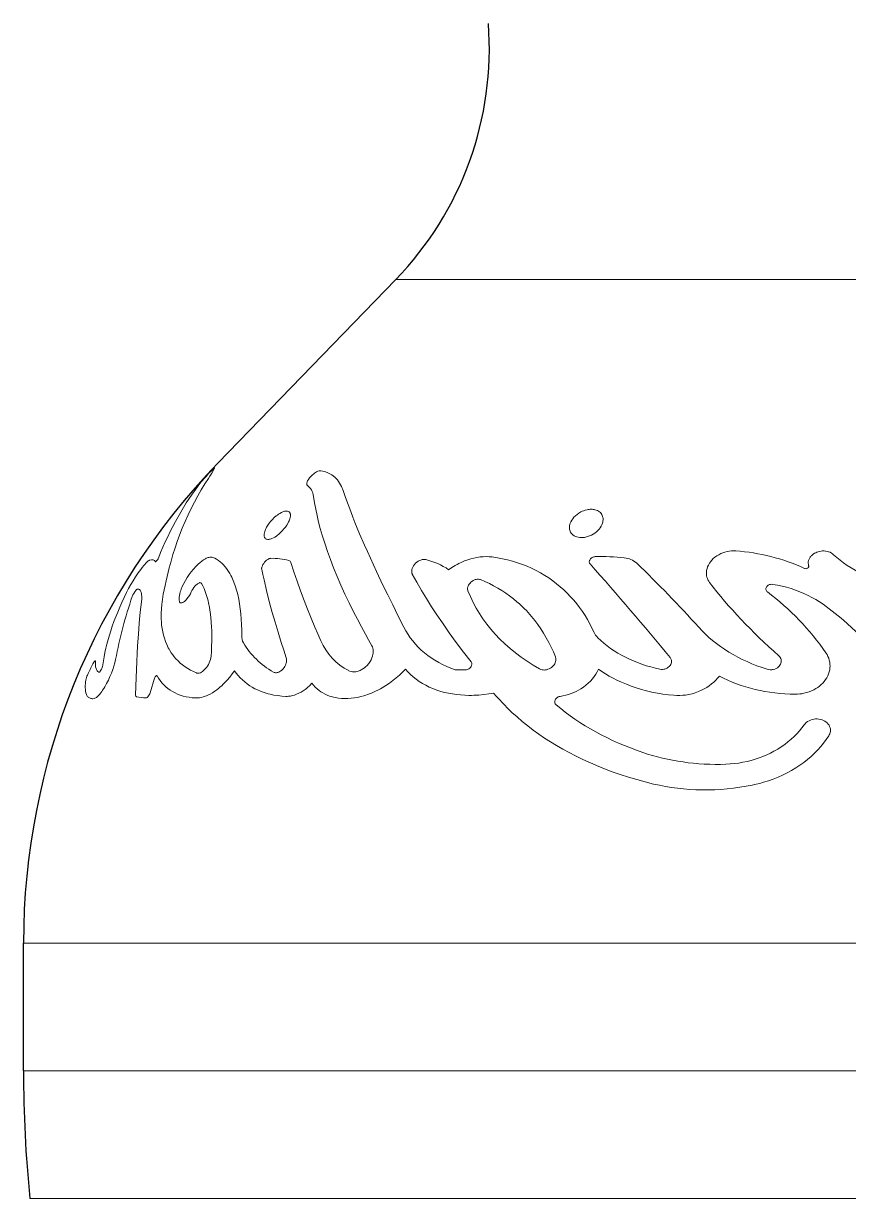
# Model space of a CAD drawing. Extents: x -235 to 974, y -300 to 522.
# Drawn here: x 786.1 to 818.4, y 133.17 to 179.17 of the extents above; entities that cross this region are included whole.
import ezdxf

# ---------------------------------------------------------------- set-up
doc = ezdxf.new("R2010")
doc.units = 0
doc.header["$LTSCALE"] = 7
doc.header["$MEASUREMENT"] = 0
doc.layers.add('3', color=3, linetype='CONTINUOUS', lineweight=30)
doc.layers.add('8', color=251, linetype='CONTINUOUS', lineweight=15)

msp = doc.modelspace()

# ---------------------------------------------------------------- linework, layer by layer
at = {"layer": '3'}
for p, q in [((800.6763, 169.1423), (793.7156, 161.96)), ((786.1041, 138.1695), (786.1041, 143.1695))]:
    msp.add_line(p, q, dxfattribs=at)
for centre, radius, start, end in [((791.3411, 178.1896), 13, 315.89735, 4.32284), ((813.1041, 143.1695), 27, 135.89735, 180), ((836.2291, 138.1695), 50.125, 180, 185.72481)]:
    msp.add_arc(centre, radius, start, end, dxfattribs=at)
at = {"layer": '8', "lineweight": 13}
for p, q in [((839.4067, 169.1423), (800.6763, 169.1423)), ((856.5041, 143.1695), (786.1041, 143.1695)), ((856.5041, 138.1695), (786.1041, 138.1695)), ((856.2541, 133.1695), (786.3541, 133.1695))]:
    msp.add_line(p, q, dxfattribs=at)
at = {"layer": '8', "lineweight": 13, "ltscale": 0.010202}
msp.add_line((803.417, 153.868), (803.0089, 153.868), dxfattribs=at)
at = {"layer": '8', "lineweight": 13, "ltscale": 0.014746}
msp.add_line((791.0599, 152.9719), (791.2302, 153.5366), dxfattribs=at)
at = {"layer": '8', "lineweight": 13}
for points in [[(793.5785, 161.7655), (793.5789, 161.767), (793.5788, 161.7675), (793.5786, 161.7677), (793.5783, 161.7679), (793.5774, 161.7679), (793.5746, 161.7666), (793.5647, 161.7593), (793.5325, 161.7307), (793.4766, 161.6762), (793.352, 161.5473), (793.2645, 161.4531), (793.1802, 161.3595), (793.0985, 161.265), (793.0652, 161.2242)], [(793.2083, 161.1445), (793.3425, 161.3554), (793.4007, 161.4485), (793.4756, 161.5717), (793.523, 161.6535), (793.5576, 161.7182), (793.5701, 161.7446), (793.5785, 161.7655)], [(797.7457, 161.6611), (797.7158, 161.6623), (797.6947, 161.6596), (797.6726, 161.6546), (797.6271, 161.6387), (797.5799, 161.616), (797.5337, 161.5887), (797.5005, 161.5662), (797.4682, 161.5422), (797.4069, 161.4904), (797.3506, 161.4349), (797.3005, 161.3771), (797.2604, 161.3223), (797.2276, 161.2671), (797.2141, 161.239), (797.2033, 161.2113), (797.196, 161.186), (797.1919, 161.1616), (797.1912, 161.1461), (797.1925, 161.1313), (797.1973, 161.1132), (797.2061, 161.0976), (797.219, 161.0854)], [(791.5753, 156.8226), (791.6457, 157.1718), (791.6838, 157.3459), (791.7237, 157.5185), (791.7645, 157.6866), (791.8071, 157.8533), (791.8795, 158.1194), (791.9565, 158.3816), (792.038, 158.6398), (792.1242, 158.8941), (792.215, 159.1442), (792.3197, 159.4129), (792.43, 159.6765), (792.5458, 159.9348), (792.6672, 160.1879), (792.7942, 160.4354), (792.9268, 160.6774), (793.0648, 160.9138), (793.2083, 161.1445)], [(797.4565, 160.6519), (797.4956, 160.4056), (797.5419, 160.1565), (797.5954, 159.9047), (797.6559, 159.6503), (797.7235, 159.3932), (797.7978, 159.1336), (797.8457, 158.9766), (797.8959, 158.8188), (798.0035, 158.5007), (798.1203, 158.1793), (798.246, 157.8548), (798.3845, 157.5178), (798.5319, 157.1778), (798.6881, 156.8348), (798.8526, 156.4891), (799.0253, 156.1407), (799.1752, 155.8483), (799.3304, 155.5543), (799.4907, 155.2586), (799.6142, 155.0358), (799.7405, 154.8121)], [(800.9974, 155.5319), (800.775, 155.9719), (800.5581, 156.4061), (800.3644, 156.7991), (800.176, 157.187), (799.9232, 157.7185), (799.6824, 158.2391), (799.5669, 158.4952), (799.4548, 158.7482), (799.262, 159.1962), (799.0814, 159.634), (798.9959, 159.8489), (798.9136, 160.0612), (798.8092, 160.3399), (798.711, 160.6137), (798.6191, 160.8824)], [(796.4111, 159.5329), (796.4596, 159.6151), (796.4818, 159.6582), (796.5016, 159.7014), (796.5174, 159.7408), (796.5308, 159.7798), (796.5449, 159.8334), (796.553, 159.8851), (796.5545, 159.9099), (796.5542, 159.9339), (796.5518, 159.9565), (796.5474, 159.978), (796.5411, 159.9973), (796.5327, 160.0152), (796.5176, 160.0368), (796.4983, 160.0547), (796.4748, 160.0685), (796.4452, 160.0784), (796.4119, 160.0827), (796.3755, 160.0817), (796.3486, 160.078), (796.3208, 160.0719), (796.2884, 160.0624), (796.2556, 160.0504), (796.1978, 160.0242), (796.1402, 159.9924), (796.0834, 159.9559), (796.0417, 159.9259), (796.0008, 159.8942), (795.9226, 159.8265), (795.8514, 159.7565), (795.7856, 159.6835), (795.7258, 159.6088), (795.6723, 159.5329)], [(808.7677, 159.6028), (808.7803, 159.6482), (808.7887, 159.6938), (808.7926, 159.7392), (808.7927, 159.7685), (808.7908, 159.7975), (808.785, 159.8357), (808.7754, 159.8731), (808.7619, 159.9095), (808.7419, 159.9488), (808.7167, 159.9859), (808.6864, 160.0204), (808.6509, 160.0517), (808.6124, 160.0784), (808.5695, 160.1013), (808.5229, 160.1202), (808.473, 160.1348), (808.4382, 160.142), (808.4024, 160.1471), (808.3656, 160.1503), (808.3283, 160.1514), (808.2902, 160.1505), (808.252, 160.1477), (808.2111, 160.1425), (808.1704, 160.1353), (808.0925, 160.1158), (808.0343, 160.0963), (807.9777, 160.0732), (807.9231, 160.0467), (807.8837, 160.0249), (807.8455, 160.0016), (807.7736, 159.9507), (807.7083, 159.8949), (807.6545, 159.8403), (807.6071, 159.7832), (807.5667, 159.7242), (807.5335, 159.664), (807.5078, 159.6028)], [(795.6723, 159.5329), (795.6221, 159.4504), (795.5994, 159.4075), (795.579, 159.3645), (795.5622, 159.3239), (795.5479, 159.2835), (795.533, 159.2289), (795.5243, 159.176), (795.5226, 159.1505), (795.5229, 159.1258), (795.5252, 159.103), (795.5295, 159.0812), (795.5361, 159.0608), (795.5449, 159.042), (795.5605, 159.0196), (795.5805, 159.0011), (795.6047, 158.9868), (795.6353, 158.9766), (795.6698, 158.9722), (795.7073, 158.9733), (795.7356, 158.9774), (795.7648, 158.984), (795.7973, 158.9938), (795.8302, 159.0061), (795.8889, 159.0333), (795.9472, 159.0662), (796.0043, 159.1038), (796.0462, 159.1346), (796.0871, 159.1671), (796.1653, 159.2367), (796.2356, 159.3077), (796.3004, 159.3815), (796.359, 159.4568), (796.4111, 159.5329)], [(807.5078, 159.6028), (807.4937, 159.5574), (807.4839, 159.5118), (807.4785, 159.466), (807.4775, 159.4364), (807.4786, 159.407), (807.4834, 159.3681), (807.4921, 159.3299), (807.5049, 159.2927), (807.5244, 159.2524), (807.5493, 159.2143), (807.5797, 159.1788), (807.6154, 159.1465), (807.6595, 159.116), (807.7091, 159.0903), (807.7635, 159.0698), (807.822, 159.0551), (807.8835, 159.0462), (807.9473, 159.0432), (807.9872, 159.0442), (808.0273, 159.0474), (808.0684, 159.0527), (808.1093, 159.0602), (808.1891, 159.0806), (808.2641, 159.1069), (808.3361, 159.1392), (808.4043, 159.1767), (808.4701, 159.2201), (808.531, 159.2677), (808.5863, 159.3187), (808.6358, 159.3726), (808.6789, 159.4285), (808.7154, 159.4858), (808.745, 159.544), (808.7677, 159.6028)], [(793.5144, 158.2676), (793.481, 158.2774), (793.4434, 158.2809), (793.4026, 158.2781), (793.3598, 158.2694), (793.3291, 158.2601), (793.2977, 158.2484), (793.2613, 158.2322), (793.2245, 158.2135), (793.1554, 158.1722), (793.0851, 158.123), (793.0159, 158.0681), (792.9483, 158.0087), (792.8989, 157.9618), (792.8507, 157.9131), (792.7578, 157.8111), (792.67, 157.7045), (792.5878, 157.5942), (792.5113, 157.4812), (792.441, 157.366), (792.3773, 157.2494), (792.3209, 157.1319), (792.2764, 157.0236), (792.2571, 156.9697), (792.2399, 156.916), (792.2208, 156.8452), (792.2065, 156.7758), (792.1976, 156.7087), (792.195, 156.6448), (792.1964, 156.6125), (792.2, 156.5815), (792.2049, 156.5556), (792.2117, 156.5311)], [(794.6485, 155.2049), (794.6479, 155.4235), (794.642, 155.6389), (794.6307, 155.8508), (794.6137, 156.0586), (794.592, 156.2539), (794.5647, 156.4444), (794.5317, 156.6298), (794.4926, 156.8098), (794.47, 156.9005), (794.4456, 156.9895), (794.4212, 157.0713), (794.3953, 157.1514), (794.3442, 157.2923), (794.2877, 157.4272), (794.2573, 157.4922), (794.2255, 157.5555), (794.1809, 157.637), (794.1336, 157.7152), (794.0837, 157.7898), (794.0156, 157.8801), (793.9791, 157.9237), (793.9415, 157.9655), (793.9043, 158.0038), (793.8661, 158.0403), (793.8013, 158.0961), (793.7337, 158.1469), (793.6633, 158.1925), (793.5902, 158.2328), (793.5144, 158.2676)], [(804.452, 158.2853), (804.3372, 158.2962), (804.2199, 158.2997), (804.1011, 158.296), (803.9792, 158.285), (803.8575, 158.267), (803.7365, 158.2424), (803.6142, 158.2107), (803.4934, 158.1728), (803.3747, 158.1293), (803.2583, 158.0804), (803.1447, 158.0265), (803.0761, 157.991), (803.0086, 157.9538), (802.941, 157.9141), (802.8747, 157.8729), (802.7477, 157.7872)], [(808.438, 155.333), (808.3591, 155.5022), (808.2741, 155.6688), (808.1829, 155.8326), (808.0857, 155.9933), (807.9825, 156.1507), (807.8762, 156.3006), (807.7641, 156.4469), (807.6464, 156.5894), (807.523, 156.728), (807.394, 156.8624), (807.2593, 156.9924), (807.119, 157.1178), (806.9731, 157.2384), (806.8234, 157.3527), (806.6683, 157.4618), (806.508, 157.5655), (806.3426, 157.6636), (806.1722, 157.7558), (805.9971, 157.8418), (805.8174, 157.9215), (805.6333, 157.9946), (805.4451, 158.0609), (805.253, 158.1202), (805.0574, 158.1725), (804.8584, 158.2175), (804.6565, 158.2551), (804.452, 158.2853)], [(808.4886, 158.2968), (808.4608, 158.2943), (808.4333, 158.2886), (808.3966, 158.2758), (808.3626, 158.2582), (808.3323, 158.2369), (808.3067, 158.213), (808.2816, 158.1807), (808.2714, 158.163), (808.2634, 158.1448), (808.2579, 158.1276), (808.2544, 158.1103), (808.2532, 158.084), (808.2573, 158.058), (808.267, 158.0334), (808.2825, 158.0112)], [(813.9856, 158.5247), (813.9006, 158.5279), (813.8151, 158.5246), (813.73, 158.5149), (813.6461, 158.4993), (813.5641, 158.4778), (813.4848, 158.4511), (813.3999, 158.4154), (813.3193, 158.3739), (813.2438, 158.3274), (813.1737, 158.2764), (813.1095, 158.2212), (813.0514, 158.1625), (812.9996, 158.1006), (812.9545, 158.0359), (812.9163, 157.969), (812.8854, 157.9004), (812.862, 157.8304), (812.8462, 157.7596), (812.8384, 157.6896), (812.8375, 157.6541), (812.8385, 157.6188), (812.8415, 157.5845), (812.8465, 157.5503), (812.8587, 157.4958), (812.8762, 157.4422), (812.8991, 157.3901), (812.9272, 157.3395), (812.9607, 157.2909)], [(817.8177, 158.3734), (817.7767, 158.4084), (817.7304, 158.4396), (817.679, 158.4664), (817.6229, 158.4884), (817.5631, 158.505), (817.5055, 158.5152), (817.4463, 158.5201), (817.3864, 158.5197), (817.3282, 158.5144), (817.2707, 158.5043), (817.2152, 158.4899), (817.1653, 158.4726), (817.1178, 158.4516), (817.0734, 158.4278), (817.0159, 158.3895), (816.9651, 158.3463), (816.9423, 158.3231), (816.9213, 158.2989), (816.9025, 158.2742), (816.8856, 158.2488), (816.859, 158.1986), (816.8398, 158.1467), (816.8283, 158.094), (816.8246, 158.0409), (816.8287, 157.9881), (816.8338, 157.962), (816.8408, 157.9361)], [(821.5975, 157.1784), (821.388, 157.1659), (821.1778, 157.1611), (820.9675, 157.164), (820.7578, 157.1746), (820.5492, 157.1929), (820.3422, 157.2188), (820.1376, 157.2522), (819.9358, 157.2931), (819.7374, 157.3412), (819.5428, 157.3963), (819.3527, 157.4584), (819.1675, 157.5272), (819.0769, 157.564), (818.9877, 157.6024), (818.8188, 157.6813), (818.6558, 157.7657), (818.4991, 157.8554), (818.3488, 157.9501), (818.2054, 158.0495), (818.0689, 158.1534), (817.9396, 158.2615), (817.8177, 158.3734)], [(791.0521, 158.165), (791.0386, 158.1595), (791.0236, 158.1513), (790.9901, 158.1274), (790.9463, 158.089), (790.899, 158.0416), (790.8567, 157.9953), (790.8135, 157.9452), (790.7559, 157.8745), (790.6987, 157.8005), (790.5946, 157.6573), (790.4933, 157.5083), (790.3959, 157.3559), (790.3034, 157.2018), (790.2169, 157.0477), (790.1383, 156.8957)], [(791.3854, 158.2373), (791.3761, 158.2175), (791.3506, 158.1748), (791.3279, 158.1432), (791.3037, 158.115), (791.2868, 158.1001), (791.2797, 158.0964), (791.2767, 158.0961), (791.2743, 158.0976)], [(795.7824, 158.2314), (795.7637, 158.2296), (795.7445, 158.2254), (795.7249, 158.2189), (795.7054, 158.2107), (795.667, 158.1896), (795.6214, 158.1567), (795.5796, 158.1191), (795.5419, 158.0782), (795.5084, 158.0347), (795.4796, 157.9895), (795.4561, 157.9432), (795.445, 157.9156), (795.4363, 157.8882), (795.431, 157.8648), (795.4278, 157.8418), (795.4272, 157.818), (795.43, 157.7955)], [(795.43, 157.7955), (795.4737, 157.5923), (795.5199, 157.3871), (795.6193, 156.971), (795.7278, 156.5475), (795.845, 156.1171), (795.9561, 155.7289), (796.0733, 155.3356), (796.1964, 154.9373), (796.2924, 154.6356), (796.3914, 154.3313)], [(797.7399, 155.0066), (797.6237, 155.2735), (797.5105, 155.5385), (797.3644, 155.8888), (797.224, 156.2356), (797.0897, 156.5785), (796.9462, 156.9596), (796.8111, 157.3354), (796.6847, 157.7057), (796.5674, 158.0704)], [(801.8561, 158.1817), (801.8335, 158.1861), (801.8099, 158.1886), (801.7609, 158.1879), (801.7085, 158.1792), (801.6566, 158.1637), (801.6074, 158.1426), (801.5608, 158.117), (801.5059, 158.079), (801.4562, 158.0361), (801.4123, 157.9891), (801.3747, 157.939), (801.344, 157.8868), (801.3208, 157.8332), (801.3076, 157.7879), (801.3008, 157.7429), (801.3008, 157.699), (801.3037, 157.6772), (801.3087, 157.6561), (801.3154, 157.6365), (801.3242, 157.6178)], [(816.8408, 157.9361), (816.8438, 157.9191), (816.8422, 157.9016), (816.8363, 157.8846), (816.8255, 157.8677), (816.8101, 157.8526), (816.791, 157.8402), (816.7658, 157.8305), (816.7381, 157.8262), (816.7094, 157.828), (816.6833, 157.8362)], [(801.3242, 157.6178), (801.5017, 157.2973), (801.6873, 156.9769), (801.8808, 156.6569), (802.0819, 156.3374), (802.2902, 156.0183), (802.5053, 155.6997), (802.6376, 155.5089), (802.7722, 155.3183), (803.048, 154.9379), (803.3323, 154.5585), (803.6246, 154.1802)], [(803.9936, 157.3978), (803.9553, 157.4091), (803.9137, 157.4143), (803.8669, 157.4128), (803.8196, 157.4048), (803.7904, 157.3967), (803.7619, 157.3865), (803.7333, 157.3739), (803.706, 157.3596), (803.6564, 157.3271), (803.6185, 157.2957), (803.5848, 157.2613), (803.5556, 157.2247), (803.5312, 157.1863), (803.5119, 157.1467), (803.5029, 157.122), (803.4959, 157.0972), (803.4915, 157.0742), (803.489, 157.0513), (803.4891, 157.02), (803.4934, 156.9895), (803.5022, 156.9601)], [(806.9253, 154.3739), (806.8471, 154.5659), (806.7621, 154.7549), (806.6703, 154.9408), (806.5717, 155.1234), (806.4662, 155.3024), (806.3539, 155.4776), (806.2398, 155.6417), (806.1193, 155.8019), (805.9925, 155.9579), (805.8592, 156.1095), (805.7902, 156.1835), (805.7197, 156.2563), (805.6231, 156.3514), (805.5238, 156.4443), (805.4217, 156.5347), (805.2813, 156.6513), (805.1361, 156.7632), (804.9862, 156.8703), (804.8317, 156.9722), (804.6726, 157.0688), (804.5091, 157.1598), (804.3414, 157.2451), (804.1695, 157.3245), (803.9936, 157.3978)], [(790.3639, 156.7408), (790.3752, 156.7695), (790.389, 156.7994), (790.4216, 156.8602), (790.4591, 156.92), (790.5005, 156.976), (790.5273, 157.0059), (790.5402, 157.0175), (790.5491, 157.0239), (790.5569, 157.0277), (790.5607, 157.0285)], [(790.5607, 157.0285), (790.5931, 157.0274), (790.6223, 157.0194), (790.648, 157.0047), (790.6703, 156.9834), (790.6872, 156.9592), (790.7013, 156.9303), (790.7127, 156.897), (790.7195, 156.8693), (790.7248, 156.8395), (790.73, 156.7948), (790.7326, 156.7467), (790.7328, 156.6951), (790.7307, 156.6404), (790.7202, 156.5239)], [(792.2117, 156.5311), (792.2163, 156.5195), (792.2224, 156.5093), (792.23, 156.5005), (792.239, 156.4936), (792.2543, 156.4871), (792.2723, 156.4848), (792.2922, 156.4867), (792.308, 156.4906), (792.3241, 156.4966), (792.3446, 156.5064), (792.365, 156.5183), (792.4053, 156.5473), (792.4446, 156.582), (792.4733, 156.6108), (792.5008, 156.6415), (792.5522, 156.7067), (792.598, 156.775), (792.6373, 156.8445), (792.6696, 156.914)], [(792.6696, 156.914), (792.6962, 156.9711), (792.729, 157.0284), (792.7674, 157.0851), (792.8105, 157.1393), (792.8584, 157.1897), (792.8837, 157.2126), (792.9096, 157.2331), (792.9358, 157.2508), (792.9621, 157.265), (792.9885, 157.2751), (793.0136, 157.2796), (793.0359, 157.2776), (793.0461, 157.2738), (793.0551, 157.2682), (793.0627, 157.2609), (793.0689, 157.2522)], [(793.0689, 157.2522), (793.1229, 157.153), (793.1726, 157.0477), (793.218, 156.9366), (793.2592, 156.8201), (793.2844, 156.7399), (793.3078, 156.6577), (793.3298, 156.5727), (793.35, 156.4859), (793.3855, 156.3076), (793.4147, 156.1229), (793.4379, 155.9326), (793.4555, 155.7374), (793.4675, 155.5376), (793.4724, 155.4108), (793.4753, 155.2826), (793.4753, 155.0223), (793.4679, 154.7572), (793.459, 154.5783), (793.4471, 154.3976)], [(815.2279, 156.914), (815.2046, 156.9355), (815.1868, 156.9599), (815.1749, 156.9863), (815.1687, 157.0159), (815.1692, 157.0464), (815.1763, 157.0766), (815.1897, 157.1056), (815.2077, 157.131), (815.2305, 157.1544), (815.2576, 157.175), (815.2822, 157.1889), (815.3092, 157.2004), (815.3504, 157.2114), (815.3936, 157.216), (815.4361, 157.2132)], [(815.4361, 157.2132), (815.6198, 157.1812), (815.8011, 157.1427), (815.9795, 157.0978), (816.1548, 157.0466), (816.3265, 156.9892), (816.4944, 156.926), (816.6581, 156.857), (816.8175, 156.7825), (816.9722, 156.7026), (817.1221, 156.6175), (817.2669, 156.5276), (817.4065, 156.4331)], [(790.7202, 156.5239), (790.6757, 156.1189), (790.6363, 155.6974), (790.6017, 155.2608), (790.5718, 154.8104), (790.5543, 154.503), (790.5386, 154.1902), (790.5125, 153.5499), (790.4927, 152.8916)], [(792.8731, 153.7438), (792.7552, 153.7966), (792.6421, 153.8544), (792.534, 153.9169), (792.4311, 153.9842), (792.3334, 154.0561), (792.2411, 154.1325), (792.1542, 154.2131), (792.0728, 154.2979), (792.0074, 154.3738), (791.946, 154.4524), (791.8888, 154.5338), (791.8355, 154.6178), (791.8023, 154.675), (791.7709, 154.7333), (791.7411, 154.7929), (791.7131, 154.8535), (791.6624, 154.9772), (791.6202, 155.0996), (791.5842, 155.2251), (791.5544, 155.3534), (791.5306, 155.4843), (791.5126, 155.6176), (791.5004, 155.7531), (791.4957, 155.8353), (791.493, 155.9183), (791.4934, 156.086), (791.5012, 156.2559), (791.5162, 156.4278), (791.5275, 156.5239), (791.5409, 156.6204), (791.557, 156.7213), (791.5753, 156.8226)], [(799.7405, 154.8121), (799.7627, 154.7663), (799.779, 154.7179), (799.7898, 154.6676), (799.7953, 154.6158), (799.7961, 154.5815), (799.7949, 154.5469), (799.7914, 154.5106), (799.7859, 154.4742), (799.7692, 154.403), (799.7442, 154.3298), (799.7115, 154.2577), (799.6716, 154.1875), (799.6248, 154.1199), (799.5976, 154.0858), (799.5686, 154.0526), (799.5385, 154.0213), (799.5066, 153.9911), (799.4489, 153.9431), (799.3864, 153.8994), (799.3197, 153.8612), (799.2838, 153.844), (799.2471, 153.8288), (799.212, 153.8163), (799.1765, 153.8059), (799.1138, 153.7929), (799.0509, 153.787), (799.0197, 153.7869), (798.9889, 153.7888), (798.9347, 153.7973), (798.8834, 153.8124), (798.8366, 153.8334)], [(788.9191, 154.2029), (788.918, 154.218), (788.9156, 154.2224), (788.9117, 154.2242), (788.9083, 154.2237), (788.9002, 154.2189), (788.8903, 154.2092), (788.8686, 154.1805), (788.8456, 154.1429), (788.8239, 154.1023)], [(788.8732, 152.7428), (788.9012, 152.7513), (788.9311, 152.7664), (788.9622, 152.7874), (788.9896, 152.8097), (789.0174, 152.8353), (789.0732, 152.8947), (789.1284, 152.9626), (789.1653, 153.0127), (789.2016, 153.0651), (789.2437, 153.1301), (789.2846, 153.1973), (789.3579, 153.328), (789.4263, 153.4625), (789.4895, 153.5992), (789.5471, 153.7368), (789.5988, 153.8745), (789.6441, 154.0113), (789.682, 154.1458), (789.6977, 154.2116), (789.7109, 154.276)], [(793.4471, 154.3976), (793.4388, 154.3337), (793.4238, 154.2688), (793.4028, 154.2037), (793.3761, 154.139), (793.3441, 154.0752), (793.3069, 154.013), (793.2647, 153.9533), (793.2195, 153.899), (793.17, 153.849), (793.1437, 153.8261), (793.1165, 153.8049), (793.0748, 153.7773), (793.0313, 153.7551), (792.9871, 153.7398), (792.9652, 153.7351), (792.9437, 153.7327), (792.9249, 153.7326), (792.9068, 153.7344), (792.8894, 153.7382), (792.8731, 153.7438)], [(796.3914, 154.3313), (796.4003, 154.2952), (796.4043, 154.2574), (796.4039, 154.2185), (796.401, 154.1898), (796.396, 154.161), (796.3886, 154.1301), (796.379, 154.0993), (796.359, 154.0495), (796.3338, 154.0008), (796.3036, 153.9537), (796.2686, 153.9089), (796.2291, 153.8672), (796.2044, 153.845), (796.1783, 153.8244), (796.1414, 153.7998), (796.102, 153.7792), (796.0606, 153.7633), (796.0362, 153.7569), (796.0118, 153.7527), (795.9889, 153.751), (795.9667, 153.7516), (795.9404, 153.7556), (795.9158, 153.7631), (795.8933, 153.7739)], [(803.6246, 154.1802), (803.6398, 154.1556), (803.6494, 154.1284), (803.6534, 154.0999), (803.6522, 154.071), (803.6487, 154.0515), (803.6431, 154.0321), (803.6352, 154.0125), (803.6253, 153.9934), (803.6002, 153.9577), (803.5745, 153.9315), (803.544, 153.9082), (803.5094, 153.8891), (803.472, 153.8755), (803.4446, 153.8699), (803.417, 153.868)], [(806.3091, 153.9035), (806.3543, 153.8824), (806.4042, 153.8679), (806.4426, 153.8618), (806.482, 153.8595), (806.5217, 153.861), (806.5803, 153.8698), (806.6369, 153.8858), (806.6877, 153.9069), (806.735, 153.9328), (806.7783, 153.963), (806.8169, 153.9965), (806.8487, 154.0304), (806.8763, 154.0665), (806.8995, 154.1043), (806.9179, 154.1432), (806.9333, 154.1894), (806.9421, 154.2363), (806.9439, 154.2831), (806.9384, 154.3293), (806.9328, 154.3519), (806.9253, 154.3739)], [(811.4184, 154.345), (811.4359, 154.3207), (811.4499, 154.2948), (811.4604, 154.2677), (811.466, 154.2469), (811.4696, 154.2259), (811.4712, 154.1877), (811.4666, 154.1494), (811.4561, 154.1114), (811.4398, 154.0744), (811.418, 154.039), (811.3855, 153.9999), (811.346, 153.9644), (811.3004, 153.9339), (811.2599, 153.9136), (811.2163, 153.8975), (811.1681, 153.8859), (811.1185, 153.8803), (811.069, 153.8809), (811.0209, 153.8879)], [(815.6697, 154.4204), (815.7013, 154.3884), (815.7269, 154.3533), (815.7464, 154.3159), (815.7597, 154.2769), (815.7665, 154.2383), (815.7676, 154.1993), (815.763, 154.1602), (815.7527, 154.1217), (815.7364, 154.0831), (815.7146, 154.0461), (815.6873, 154.0111), (815.6549, 153.9786), (815.6153, 153.9476), (815.5705, 153.9207), (815.5158, 153.8966), (815.457, 153.8791), (815.4264, 153.8732), (815.3954, 153.8692), (815.3646, 153.8674), (815.3336, 153.8675), (815.2747, 153.8737), (815.2185, 153.8872)], [(816.3176, 152.914), (816.4042, 152.9158), (816.4905, 152.9222), (816.5735, 152.9329), (816.6554, 152.948), (816.7582, 152.9734), (816.858, 153.0053), (816.9537, 153.0433), (817.0388, 153.0837), (817.1196, 153.1289), (817.196, 153.1783), (817.2675, 153.2317), (817.3339, 153.2887), (817.3949, 153.349), (817.453, 153.4154), (817.5048, 153.4847), (817.5501, 153.5564), (817.5888, 153.6301), (817.6207, 153.7056), (817.6458, 153.7823), (817.6639, 153.8599), (817.675, 153.938), (817.6791, 154.0155), (817.6764, 154.0929), (817.6668, 154.1697), (817.6503, 154.2456), (817.627, 154.3202), (817.5969, 154.3932), (817.5601, 154.4642), (817.5167, 154.5328)], [(789.2143, 154.0662), (789.2094, 154.0387), (789.2016, 154.0093), (789.1798, 153.9485), (789.1517, 153.8873), (789.1323, 153.8518), (789.111, 153.8182), (789.0891, 153.7903), (789.0794, 153.7808), (789.0699, 153.774), (789.0615, 153.7708), (789.055, 153.7719)], [(791.2302, 153.5366), (791.2442, 153.5713), (791.2549, 153.5902), (791.2674, 153.6079), (791.2785, 153.6203), (791.2905, 153.6308), (791.3011, 153.6374), (791.312, 153.6411), (791.3221, 153.641), (791.33, 153.6371), (791.3356, 153.6301)], [(792.8406, 152.7654), (792.9142, 152.7651), (792.9896, 152.7718), (793.0662, 152.7852), (793.1435, 152.8049), (793.2208, 152.8305), (793.269, 152.8492), (793.317, 152.8699), (793.412, 152.9168), (793.5052, 152.9704), (793.5891, 153.0247), (793.6712, 153.0835), (793.7512, 153.1463), (793.8088, 153.1949), (793.8652, 153.2452), (793.9222, 153.299), (793.9778, 153.3543), (794.083, 153.467), (794.1825, 153.5842), (794.2763, 153.7051), (794.3645, 153.8291)], [(794.3645, 153.8291), (794.4334, 153.7341), (794.5079, 153.6426), (794.5878, 153.5547), (794.6731, 153.4709), (794.7638, 153.3913), (794.8597, 153.3162), (794.9608, 153.2459), (795.059, 153.1851), (795.1614, 153.1287), (795.2678, 153.0769), (795.3781, 153.0296), (795.492, 152.9872), (795.6095, 152.9496), (795.6815, 152.9293), (795.7547, 152.9109), (795.9041, 152.8793), (796.0575, 152.8549), (796.2143, 152.8376), (796.3741, 152.8274)], [(797.3958, 153.3404), (797.4591, 153.2621), (797.5284, 153.1878), (797.6037, 153.118), (797.6739, 153.0613), (797.7484, 153.0085), (797.8271, 152.9599), (797.9098, 152.9158), (797.9963, 152.8762), (798.0863, 152.8415), (798.1607, 152.8173), (798.2369, 152.7964), (798.315, 152.7787), (798.3746, 152.7677), (798.435, 152.7585), (798.5579, 152.7459), (798.6831, 152.7407), (798.8068, 152.7428), (798.9316, 152.7517), (799.0567, 152.7672), (799.1819, 152.7891), (799.3066, 152.8171), (799.4304, 152.8509), (799.5041, 152.8738), (799.5772, 152.8987), (799.7218, 152.9537), (799.8635, 153.0155), (800.002, 153.0835), (800.0769, 153.1236), (800.1507, 153.1652), (800.2949, 153.2533), (800.4343, 153.3472), (800.5689, 153.4465), (800.6982, 153.5506), (800.8222, 153.659), (800.9408, 153.7712), (801.0539, 153.8871)], [(801.0539, 153.8871), (801.1481, 153.7836), (801.2492, 153.6842), (801.3569, 153.5892), (801.4713, 153.499), (801.5921, 153.4138), (801.7191, 153.334), (801.8521, 153.2598), (801.9907, 153.1915), (802.1346, 153.1293), (802.2835, 153.0734), (802.437, 153.0241), (802.5866, 152.9834), (802.7396, 152.9487), (802.8955, 152.9202), (803.0541, 152.8977), (803.2148, 152.8815), (803.3774, 152.8713), (803.5414, 152.8672), (803.6376, 152.8675), (803.7341, 152.8699), (803.9277, 152.8807), (804.1216, 152.8992), (804.3153, 152.9254), (804.5083, 152.9589)], [(807.1101, 152.8271), (807.2224, 152.8454), (807.3335, 152.8702), (807.4427, 152.9013), (807.5492, 152.9382), (807.6464, 152.9776), (807.7405, 153.0216), (807.8313, 153.0697), (807.9185, 153.1216), (808.0221, 153.1914), (808.1197, 153.2662), (808.211, 153.3455), (808.2959, 153.429), (808.374, 153.516), (808.4452, 153.6062), (808.5093, 153.699), (808.5663, 153.7942), (808.616, 153.8913)], [(808.616, 153.8913), (808.7506, 153.7982), (808.8902, 153.7087), (809.0343, 153.623), (809.1829, 153.5412), (809.3356, 153.4635), (809.5176, 153.3788), (809.7047, 153.2999), (809.8968, 153.2268), (810.0934, 153.1598), (810.2942, 153.099), (810.4988, 153.0445), (810.7069, 152.9963), (810.918, 152.9546), (811.1319, 152.9193), (811.348, 152.8906), (811.5662, 152.8684)], [(788.5436, 153.4668), (788.5349, 153.3993), (788.5282, 153.3337), (788.523, 153.2496), (788.522, 153.1698), (788.5257, 153.0948), (788.5342, 153.0252), (788.5479, 152.9616), (788.5671, 152.9046), (788.5893, 152.8593), (788.6022, 152.839), (788.6163, 152.8205), (788.6369, 152.7985), (788.6596, 152.7797), (788.6843, 152.7642), (788.7111, 152.7521), (788.7398, 152.7434), (788.7705, 152.7381), (788.7947, 152.7364), (788.8199, 152.7366), (788.8732, 152.7428)], [(796.3741, 152.8274), (796.4274, 152.8269), (796.4815, 152.8299), (796.557, 152.8395), (796.6326, 152.8551), (796.7078, 152.8763), (796.7974, 152.9089), (796.8852, 152.9483), (796.9705, 152.9939), (797.0529, 153.0448), (797.132, 153.1004), (797.1796, 153.1373), (797.2259, 153.1755), (797.3138, 153.2558), (797.3958, 153.3404)], [(811.5662, 152.8684), (811.6802, 152.8618), (811.7951, 152.8618), (811.91, 152.8682), (812.0243, 152.8809), (812.089, 152.8909), (812.1533, 152.9029), (812.2801, 152.9326), (812.4039, 152.9696), (812.5241, 153.0136), (812.6401, 153.0641), (812.7473, 153.1185), (812.8497, 153.1782), (812.9469, 153.2428), (813.0386, 153.3117), (813.1245, 153.3846), (813.2042, 153.461), (813.2777, 153.5406), (813.3447, 153.623)], [(790.4927, 152.8916), (790.494, 152.8645), (790.5002, 152.8404), (790.5056, 152.83), (790.5127, 152.8216), (790.52, 152.8165), (790.5284, 152.8134)], [(790.8903, 152.765), (790.9093, 152.7674), (790.9247, 152.7736), (790.9399, 152.7829), (790.9572, 152.7969), (790.9736, 152.8132), (791.0018, 152.849), (791.0256, 152.8886), (791.0451, 152.9299), (791.0599, 152.9719)], [(804.5083, 152.9589), (804.6193, 152.8287), (804.7339, 152.6999), (804.8519, 152.5726), (804.9426, 152.4782), (805.0353, 152.3847), (805.2263, 152.2004), (805.4248, 152.0199), (805.6307, 151.8434), (805.8437, 151.6711), (806.0564, 151.5085), (806.2756, 151.35), (806.5011, 151.1958), (806.7326, 151.0461), (806.9701, 150.9008), (807.2132, 150.7601), (807.462, 150.6242), (807.716, 150.493), (807.9753, 150.3668), (808.2394, 150.2455), (808.3883, 150.1803), (808.5385, 150.1167), (808.8432, 149.9942), (809.1531, 149.8782), (809.4681, 149.7686), (809.7877, 149.6656), (810.1118, 149.5691), (810.4401, 149.4794), (810.7723, 149.3963)], [(806.957, 152.4972), (806.9366, 152.518), (806.9209, 152.5414), (806.91, 152.5666), (806.9036, 152.5954), (806.9027, 152.6252), (806.9071, 152.655), (806.9166, 152.6841), (806.9318, 152.7135), (806.9521, 152.7412), (806.9771, 152.7666), (807.0064, 152.7886), (807.0381, 152.806), (807.0732, 152.8192), (807.1101, 152.8271)], [(817.6252, 151.2764), (817.6495, 151.3187), (817.6686, 151.3624), (817.6823, 151.4073), (817.6907, 151.4528), (817.6935, 151.4987), (817.6901, 151.5503), (817.6798, 151.6014), (817.6623, 151.6513), (817.6379, 151.6994), (817.6065, 151.7452), (817.5702, 151.7859), (817.5277, 151.8235), (817.4797, 151.8572), (817.4267, 151.8862), (817.3697, 151.91), (817.3094, 151.9279), (817.2428, 151.9402), (817.1744, 151.9454), (817.1055, 151.9435), (817.0407, 151.9352), (816.9777, 151.9206), (816.9176, 151.9003), (816.8561, 151.8722), (816.7995, 151.8382), (816.7486, 151.7994), (816.7042, 151.7566), (816.6667, 151.7106)], [(816.6667, 151.7106), (816.5774, 151.5919), (816.4814, 151.476), (816.3786, 151.3631), (816.2691, 151.2534), (816.1531, 151.1473), (816.0308, 151.0451), (815.9024, 150.947), (815.7681, 150.8534), (815.6282, 150.7646), (815.483, 150.681), (815.3436, 150.6081), (815.2001, 150.5401), (815.0529, 150.4772), (814.9022, 150.4197), (814.7483, 150.3677), (814.5915, 150.3213), (814.4321, 150.2808), (814.2699, 150.2462), (814.1055, 150.2177), (813.9394, 150.1956), (813.7725, 150.18), (813.6053, 150.171)], [(814.6358, 149.3533), (814.7838, 149.3855), (814.9303, 149.4218), (815.0751, 149.4621), (815.2682, 149.523), (815.4573, 149.5907), (815.6422, 149.6653), (815.8224, 149.7463), (815.9978, 149.8335), (816.1679, 149.9268), (816.3338, 150.0266), (816.4937, 150.1319), (816.6474, 150.2425), (816.7946, 150.358), (816.935, 150.478), (817.0684, 150.6022), (817.1946, 150.7304), (817.3136, 150.8621), (817.425, 150.9973), (817.5289, 151.1354), (817.6252, 151.2764)]]:
    msp.add_lwpolyline(points, dxfattribs=at)
for centre, radius, start, end in [((808.7279, 149.6817), 8.6184, 84.02909, 91.59129), ((809.5616, 157.4394), 0.8153, 47.81, 85.58194), ((813.4088, 150.6196), 7.9254, 65.59329, 85.82637), ((795.8613, 155.8418), 2.3907, 74.75951, 91.89162), ((796.4602, 158.0414), 0.1108, 15.13895, 74.55974), ((801.1975, 155.4853), 2.7754, 56.0415, 76.27499), ((722.168, 81.1401), 115.4327, 39.359283, 41.754049), ((777.2607, 123.8072), 47.4452, 41.96211, 46.18514), ((808.848, 148.4879), 10.5686, 34.88921, 52.86855), ((805.941, 151.3015), 16.5, 160.75145, 169.61481), ((795.1941, 155.1802), 0.5454, 177.40274, 208.24057), ((809.0621, 155.6126), 0.6839, 204.13629, 226.10823), ((799.9621, 155.9876), 2.4295, 203.8199, 242.41381), ((802.0768, 147.4116), 14.846, 153.21327, 155.09774), ((789.3804, 153.2836), 0.8573, 153.75797, 167.64903), ((791.0163, 155.0914), 2.3297, 257.91095, 266.90034)]:
    msp.add_arc(centre, radius, start, end, dxfattribs=at)
for centre, major_axis, ratio, start_param, end_param in [((793.3958, 155.0033), (-4.8259, -6.4612), 0.3497642, 2.9029801, 3.3194575), ((880.0905, 6.526), (84.5787, -156.7859), 0.2028454, 3.2287218, 3.3095574), ((794.9724, 158.3179), (-2.2803, -2.7419), 0.3700514, 2.8196552, 3.1735965), ((788.5541, 152.4449), (-2.6472, -5.7193), 0.154053, 3.0444721, 3.2818722), ((795.8548, 158.742), (-6.0803, -6.7979), 0.4039006, 5.3173777, 5.7626025), ((814.3414, 160.3776), (11.0176, 2.8658), 0.6613235, 3.2185518, 3.7404042), ((835.9638, 159.4322), (25.2547, -5.7324), 0.5229754, 3.7003571, 3.9066182), ((811.5424, 149.428), (9.7175, -2.7357), 0.8888113, 0.7125651, 1.1906125), ((806.5046, 158.3896), (5.4838, 2.9028), 0.6990081, 3.1298882, 3.7171906), ((818.2208, 158.5535), (6.7073, 0.8497), 0.7401505, 3.6157038, 4.1569844), ((813.2932, 158.1641), (5.6584, 1.4329), 0.7401907, 3.5703523, 4.121354), ((801.2595, 159.0453), (6.4698, 4.2441), 0.6283511, 3.1122328, 3.4475201), ((791.1406, 157.1003), (-2.0937, -3.3236), 0.2254456, 5.8948565, 6.2937402), ((796.2362, 158.2981), (-4.5657, -5.0916), 0.4763869, 6.1191592, 6.6491055), ((816.7574, 157.1658), (5.5923, 0.6602), 0.7511044, 3.9705914, 4.5455328), ((816.5799, 158.4805), (11.9925, 2.0237), 0.6973984, 3.6730737, 4.0528919), ((814.0538, 156.0232), (7.5996, 1.3843), 0.7490027, 4.0724205, 4.5182716), ((813.483, 154.7904), (7.1306, 1.3497), 0.7657714, 4.182728, 4.7291341)]:
    msp.add_ellipse(centre, major_axis=major_axis, ratio=ratio, start_param=start_param, end_param=end_param, dxfattribs=at)

doc.saveas('drawing.dxf')
